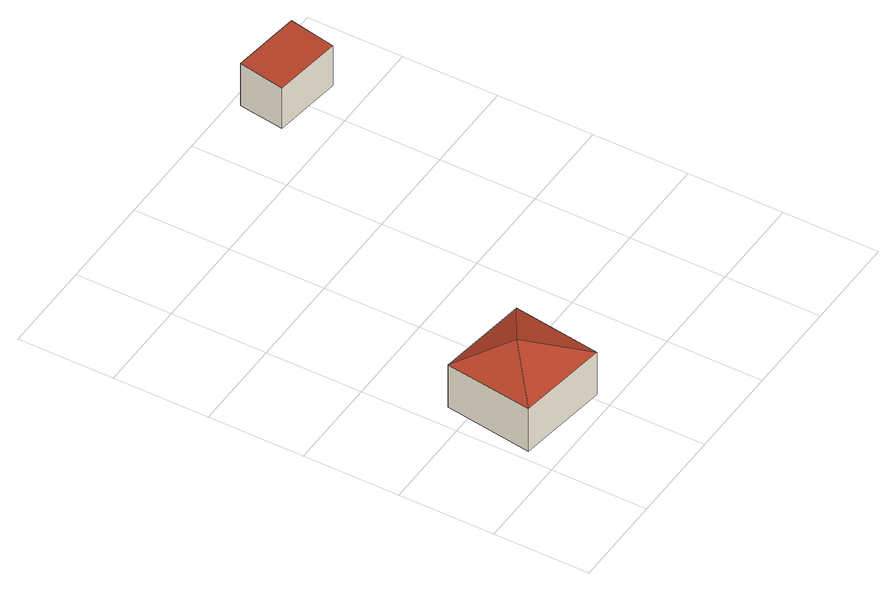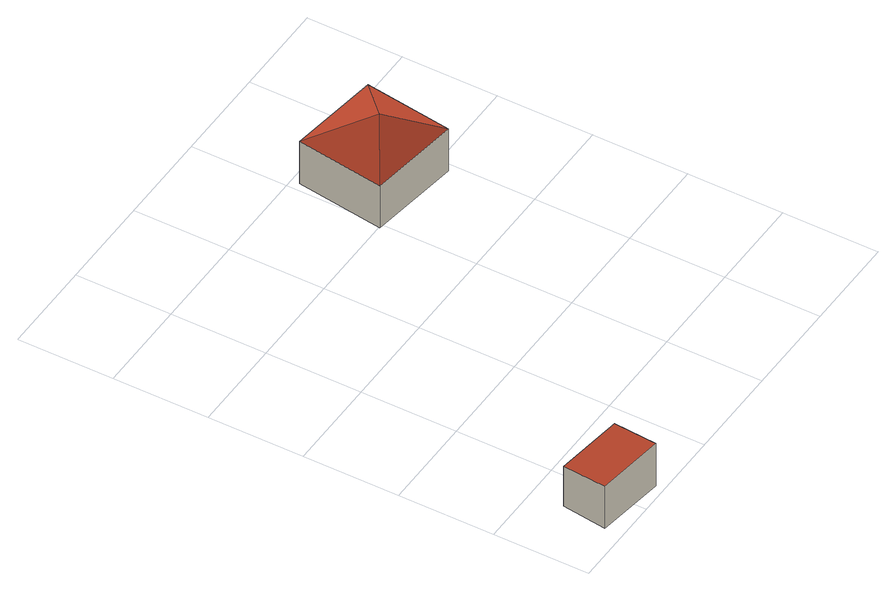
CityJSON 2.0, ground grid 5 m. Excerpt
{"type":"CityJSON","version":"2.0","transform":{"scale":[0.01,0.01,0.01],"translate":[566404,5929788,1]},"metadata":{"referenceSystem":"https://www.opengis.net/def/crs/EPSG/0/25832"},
"CityObjects":{
"building1":{"type":"Building","attributes":{"Grundfläche 2D":"22.737928","Grundhöhe NN":"1.678"},"geometry":[{"type":"Solid","lod":"3","boundaries":[[[[0,1,2]],[[0,3,1]],[[0,2,4]],[[0,4,3]],[[5,6,2,1]],[[6,7,4,2]],[[7,8,3,4]],[[8,5,1,3]],[[8,7,6,5]]]],"semantics":{"surfaces":[{"type":"RoofSurface"},{"type":"WallSurface"},{"type":"GroundSurface"}],"values":[[0,0,0,0,1,1,1,1,2]]}}]},
"building2":{"type":"Building","attributes":{"Grundfläche 2D":"8.771539","Grundhöhe NN":"1.274"},"geometry":[{"type":"Solid","lod":"3","boundaries":[[[[9,10,11,12]],[[13,14,12,11]],[[14,15,9,12]],[[15,16,10,9]],[[16,13,11,10]],[[16,15,14,13]]]],"semantics":{"surfaces":[{"type":"RoofSurface"},{"type":"WallSurface"},{"type":"GroundSurface"}],"values":[[0,1,1,1,1,2]]}}]}
},
"vertices":[
[270,347,448],[79,593,324],[15,132,324],[562,526,324],[498,65,324],[79,593,68],[15,132,68],[498,65,68],[562,526,68],
[1677,2168,268],[1708,2406,284],[1346,2454,284],[1314,2216,268],[1346,2454,27],[1314,2216,27],[1677,2168,27],[1708,2406,27]
]}
